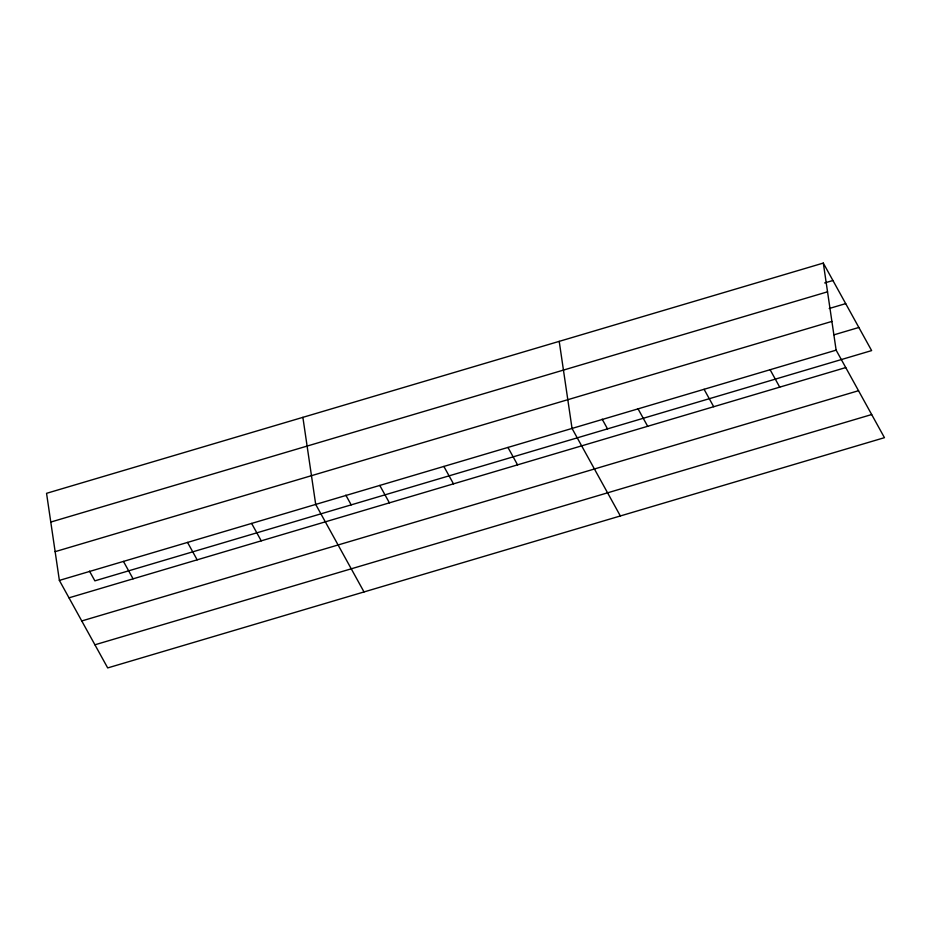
<?xml version="1.0" encoding="UTF-8"?>
<svg xmlns="http://www.w3.org/2000/svg" width="931" height="931" viewBox="0 0 931 931"><rect width="100%" height="100%" fill="white"/><g stroke="black" fill="none" stroke-linecap="round" stroke-linejoin="round"><path stroke-width="1.4" d="M823.307 263.077L46.55 493.325L59.375 580.409L107.693 667.923L884.45 437.675L836.131 350.149L823.307 263.077L871.625 350.591L94.869 580.851L89.492 571.11M824.668 282.943L832.931 280.499M50.786 522.058L827.543 291.81M829.195 308.522L845.697 303.622M55.138 551.664L831.907 321.416M834.095 334.799L858.859 327.468M59.375 580.409L836.131 350.149M68.987 597.83L845.755 367.57M81.765 620.954L858.522 390.706M94.915 644.799L871.684 414.539M770.112 369.723L779.724 387.145M704.08 389.298L713.705 406.719M638.061 408.872L647.673 426.293M602.148 419.136L607.524 428.877M620.349 515.96L572.041 428.435L559.217 341.363M507.954 447.439L517.566 464.86M443.866 466.431L453.49 483.852M379.79 485.423L389.402 502.845M345.82 495.129L351.196 504.87M364.021 591.941L315.702 504.416L302.878 417.344M251.626 523.42L261.239 540.841M187.538 542.412L197.163 559.834M123.462 561.405L133.075 578.826"/></g></svg>
